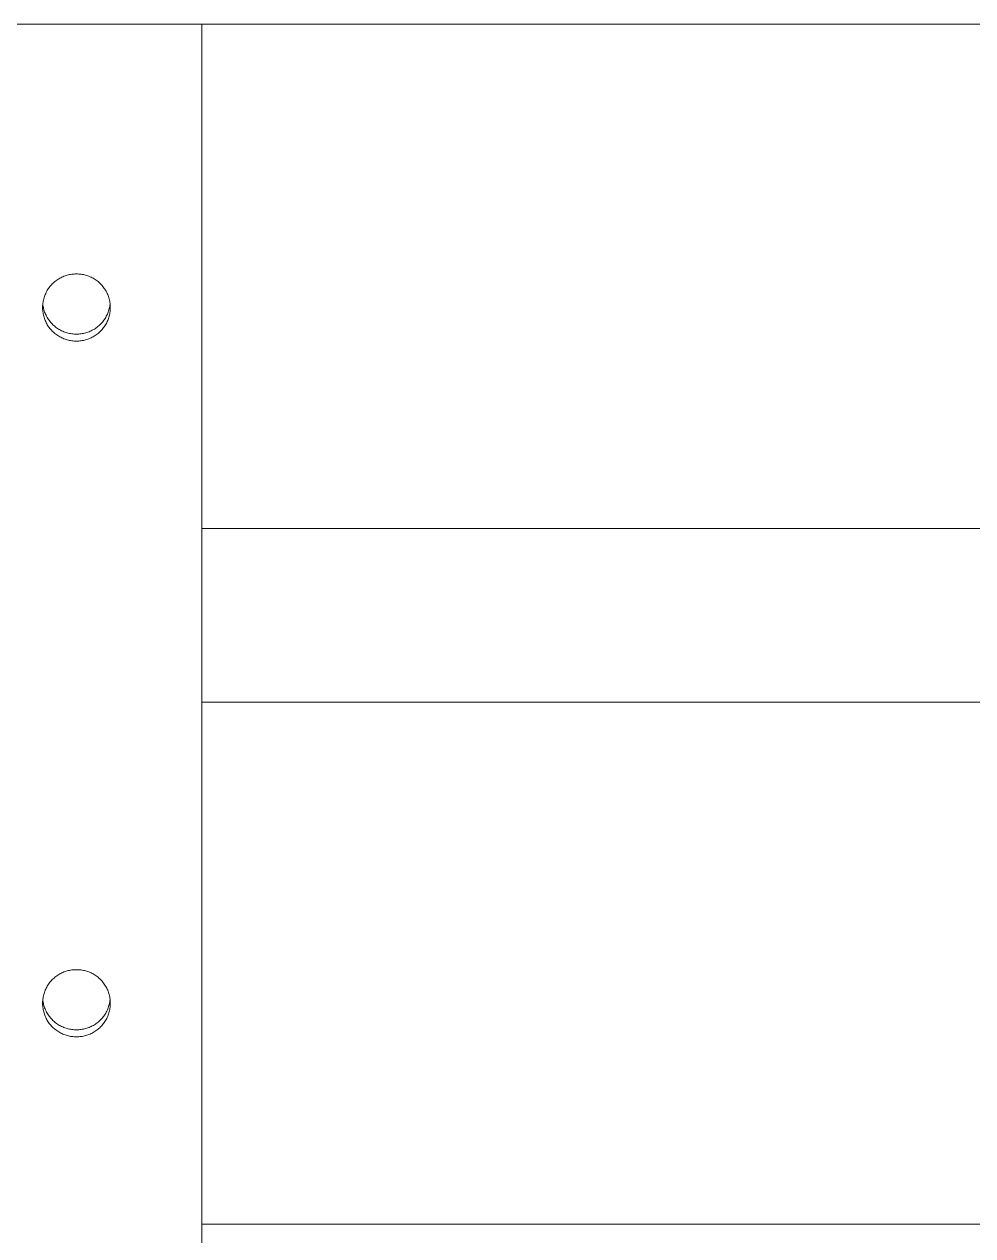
# Model space of a CAD drawing. Header units: millimetres. Extents: x -80 to 4518, y -398 to 2524.
# Drawn here: x 1169.7 to 1245.3, y 2162.4 to 2259 of the extents above; entities that cross this region are included whole.
import ezdxf

# ---------------------------------------------------------------- set-up
doc = ezdxf.new("R2010")
doc.units = ezdxf.units.MM
doc.layers.add('ZANO_R', color=7, linetype='Continuous', lineweight=0)

msp = doc.modelspace()

# ---------------------------------------------------------------- linework, layer by layer
at = {"layer": 'ZANO_R'}
for p, q in [((1397.767, 2259.003), (1103.858, 2259.003)), ((1183.858, 2042.54), (1183.858, 2259.003)), ((1172.288, 2238.605), (1172.365, 2238.657)), ((1172.365, 2238.657), (1172.443, 2238.707)), ((1172.443, 2238.707), (1172.523, 2238.753)), ((1172.523, 2238.753), (1172.605, 2238.797)), ((1172.605, 2238.797), (1172.688, 2238.839)), ((1172.688, 2238.839), (1172.773, 2238.877)), ((1172.773, 2238.877), (1172.859, 2238.912)), ((1172.859, 2238.912), (1172.946, 2238.944)), ((1172.946, 2238.944), (1173.034, 2238.974)), ((1173.034, 2238.974), (1173.123, 2239)), ((1173.123, 2239), (1173.213, 2239.023)), ((1173.213, 2239.023), (1173.304, 2239.043)), ((1173.304, 2239.043), (1173.395, 2239.06)), ((1173.395, 2239.06), (1173.487, 2239.073)), ((1173.487, 2239.073), (1173.58, 2239.083)), ((1173.58, 2239.083), (1173.672, 2239.091)), ((1173.672, 2239.091), (1173.765, 2239.095)), ((1173.765, 2239.095), (1173.858, 2239.095)), ((1173.858, 2239.095), (1173.951, 2239.095)), ((1173.951, 2239.095), (1174.044, 2239.091)), ((1174.044, 2239.091), (1174.136, 2239.083)), ((1174.136, 2239.083), (1174.229, 2239.073)), ((1174.229, 2239.073), (1174.32, 2239.06)), ((1174.32, 2239.06), (1174.412, 2239.043)), ((1174.412, 2239.043), (1174.502, 2239.023)), ((1174.502, 2239.023), (1174.592, 2239)), ((1174.592, 2239), (1174.682, 2238.974)), ((1174.682, 2238.974), (1174.77, 2238.944)), ((1174.77, 2238.944), (1174.857, 2238.912)), ((1174.857, 2238.912), (1174.943, 2238.877)), ((1174.943, 2238.877), (1175.027, 2238.839)), ((1175.027, 2238.839), (1175.111, 2238.797)), ((1175.111, 2238.797), (1175.192, 2238.753)), ((1175.192, 2238.753), (1175.273, 2238.707)), ((1175.273, 2238.707), (1175.351, 2238.657)), ((1175.351, 2238.657), (1175.428, 2238.605)), ((1171.447, 2237.63), (1171.49, 2237.712)), ((1171.49, 2237.712), (1171.536, 2237.793)), ((1171.536, 2237.793), (1171.585, 2237.871)), ((1171.585, 2237.871), (1171.637, 2237.949)), ((1171.637, 2237.949), (1171.691, 2238.024)), ((1171.691, 2238.024), (1171.748, 2238.097)), ((1171.748, 2238.097), (1171.808, 2238.169)), ((1171.808, 2238.169), (1171.87, 2238.238)), ((1171.87, 2238.238), (1171.934, 2238.305)), ((1171.934, 2238.305), (1172, 2238.37)), ((1172, 2238.37), (1172.069, 2238.432)), ((1172.069, 2238.432), (1172.14, 2238.492)), ((1172.14, 2238.492), (1172.213, 2238.55)), ((1172.213, 2238.55), (1172.288, 2238.605)), ((1175.428, 2238.605), (1175.503, 2238.55)), ((1175.503, 2238.55), (1175.576, 2238.492)), ((1175.576, 2238.492), (1175.647, 2238.432)), ((1175.647, 2238.432), (1175.715, 2238.37)), ((1175.715, 2238.37), (1175.782, 2238.305)), ((1175.782, 2238.305), (1175.846, 2238.238)), ((1175.846, 2238.238), (1175.908, 2238.169)), ((1175.908, 2238.169), (1175.968, 2238.097)), ((1175.968, 2238.097), (1176.025, 2238.024)), ((1176.025, 2238.024), (1176.079, 2237.949)), ((1176.079, 2237.949), (1176.131, 2237.871)), ((1176.131, 2237.871), (1176.18, 2237.793)), ((1176.18, 2237.793), (1176.226, 2237.712)), ((1176.226, 2237.712), (1176.269, 2237.63)), ((1171.168, 2236.653), (1171.178, 2236.746)), ((1171.173, 2236.699), (1171.184, 2236.606)), ((1171.178, 2236.746), (1171.191, 2236.838)), ((1171.191, 2236.838), (1171.207, 2236.929)), ((1171.207, 2236.929), (1171.226, 2237.02)), ((1171.226, 2237.02), (1171.248, 2237.11)), ((1171.248, 2237.11), (1171.274, 2237.2)), ((1171.274, 2237.2), (1171.302, 2237.288)), ((1171.302, 2237.288), (1171.334, 2237.375)), ((1171.334, 2237.375), (1171.368, 2237.461)), ((1171.368, 2237.461), (1171.406, 2237.546)), ((1171.406, 2237.546), (1171.447, 2237.63)), ((1176.269, 2237.63), (1176.31, 2237.546)), ((1176.31, 2237.546), (1176.347, 2237.461)), ((1176.347, 2237.461), (1176.382, 2237.375)), ((1176.382, 2237.375), (1176.414, 2237.288)), ((1176.414, 2237.288), (1176.442, 2237.2)), ((1176.442, 2237.2), (1176.468, 2237.11)), ((1176.468, 2237.11), (1176.49, 2237.02)), ((1176.49, 2237.02), (1176.509, 2236.929)), ((1176.509, 2236.929), (1176.525, 2236.838)), ((1176.525, 2236.838), (1176.538, 2236.746)), ((1176.531, 2236.606), (1176.543, 2236.699)), ((1176.538, 2236.746), (1176.548, 2236.653)), ((1171.158, 2236.468), (1171.162, 2236.561)), ((1171.158, 2236.375), (1171.158, 2236.468)), ((1171.162, 2236.282), (1171.158, 2236.375)), ((1171.162, 2236.561), (1171.168, 2236.653)), ((1171.168, 2236.189), (1171.162, 2236.282)), ((1171.178, 2236.097), (1171.168, 2236.189)), ((1171.191, 2236.005), (1171.178, 2236.097)), ((1171.184, 2236.606), (1171.2, 2236.513)), ((1171.207, 2235.914), (1171.191, 2236.005)), ((1171.2, 2236.513), (1171.218, 2236.421)), ((1171.226, 2235.823), (1171.207, 2235.914)), ((1171.218, 2236.421), (1171.239, 2236.33)), ((1171.248, 2235.733), (1171.226, 2235.823)), ((1171.239, 2236.33), (1171.264, 2236.239)), ((1171.274, 2235.643), (1171.248, 2235.733)), ((1171.264, 2236.239), (1171.292, 2236.15)), ((1171.292, 2236.15), (1171.323, 2236.061)), ((1171.323, 2236.061), (1171.357, 2235.973)), ((1171.357, 2235.973), (1171.394, 2235.887)), ((1171.394, 2235.887), (1171.434, 2235.802)), ((1171.434, 2235.802), (1171.477, 2235.719)), ((1176.239, 2235.719), (1176.282, 2235.802)), ((1176.282, 2235.802), (1176.322, 2235.887)), ((1176.322, 2235.887), (1176.359, 2235.973)), ((1176.359, 2235.973), (1176.393, 2236.061)), ((1176.393, 2236.061), (1176.424, 2236.15)), ((1176.424, 2236.15), (1176.452, 2236.239)), ((1176.468, 2235.733), (1176.442, 2235.643)), ((1176.452, 2236.239), (1176.476, 2236.33)), ((1176.49, 2235.823), (1176.468, 2235.733)), ((1176.476, 2236.33), (1176.498, 2236.421)), ((1176.509, 2235.914), (1176.49, 2235.823)), ((1176.498, 2236.421), (1176.516, 2236.513)), ((1176.525, 2236.005), (1176.509, 2235.914)), ((1176.516, 2236.513), (1176.531, 2236.606)), ((1176.538, 2236.097), (1176.525, 2236.005)), ((1176.548, 2236.189), (1176.538, 2236.097)), ((1176.548, 2236.653), (1176.554, 2236.561)), ((1176.554, 2236.282), (1176.548, 2236.189)), ((1176.554, 2236.561), (1176.558, 2236.468)), ((1176.558, 2236.375), (1176.554, 2236.282)), ((1176.558, 2236.468), (1176.558, 2236.375)), ((1171.302, 2235.555), (1171.274, 2235.643)), ((1171.334, 2235.468), (1171.302, 2235.555)), ((1171.368, 2235.381), (1171.334, 2235.468)), ((1171.406, 2235.296), (1171.368, 2235.381)), ((1171.447, 2235.213), (1171.406, 2235.296)), ((1171.49, 2235.131), (1171.447, 2235.213)), ((1171.477, 2235.719), (1171.523, 2235.637)), ((1171.536, 2235.05), (1171.49, 2235.131)), ((1171.523, 2235.637), (1171.572, 2235.557)), ((1171.585, 2234.971), (1171.536, 2235.05)), ((1171.572, 2235.557), (1171.623, 2235.478)), ((1171.637, 2234.894), (1171.585, 2234.971)), ((1171.623, 2235.478), (1171.677, 2235.402)), ((1171.691, 2234.819), (1171.637, 2234.894)), ((1171.677, 2235.402), (1171.734, 2235.327)), ((1171.748, 2234.745), (1171.691, 2234.819)), ((1171.734, 2235.327), (1171.794, 2235.254)), ((1171.794, 2235.254), (1171.856, 2235.184)), ((1171.856, 2235.184), (1171.92, 2235.115)), ((1171.92, 2235.115), (1171.987, 2235.049)), ((1171.987, 2235.049), (1172.056, 2234.986)), ((1172.056, 2234.986), (1172.127, 2234.924)), ((1172.127, 2234.924), (1172.2, 2234.866)), ((1172.2, 2234.866), (1172.275, 2234.809)), ((1172.275, 2234.809), (1172.352, 2234.756)), ((1175.364, 2234.756), (1175.441, 2234.809)), ((1175.441, 2234.809), (1175.516, 2234.866)), ((1175.516, 2234.866), (1175.589, 2234.924)), ((1175.589, 2234.924), (1175.66, 2234.986)), ((1175.66, 2234.986), (1175.729, 2235.049)), ((1175.729, 2235.049), (1175.796, 2235.115)), ((1175.796, 2235.115), (1175.86, 2235.184)), ((1175.86, 2235.184), (1175.922, 2235.254)), ((1175.922, 2235.254), (1175.982, 2235.327)), ((1176.025, 2234.819), (1175.968, 2234.745)), ((1175.982, 2235.327), (1176.038, 2235.402)), ((1176.079, 2234.894), (1176.025, 2234.819)), ((1176.038, 2235.402), (1176.093, 2235.478)), ((1176.131, 2234.971), (1176.079, 2234.894)), ((1176.093, 2235.478), (1176.144, 2235.557)), ((1176.18, 2235.05), (1176.131, 2234.971)), ((1176.144, 2235.557), (1176.193, 2235.637)), ((1176.226, 2235.131), (1176.18, 2235.05)), ((1176.193, 2235.637), (1176.239, 2235.719)), ((1176.269, 2235.213), (1176.226, 2235.131)), ((1176.31, 2235.296), (1176.269, 2235.213)), ((1176.347, 2235.381), (1176.31, 2235.296)), ((1176.382, 2235.468), (1176.347, 2235.381)), ((1176.414, 2235.555), (1176.382, 2235.468)), ((1176.442, 2235.643), (1176.414, 2235.555)), ((1171.808, 2234.674), (1171.748, 2234.745)), ((1171.87, 2234.605), (1171.808, 2234.674)), ((1171.934, 2234.538), (1171.87, 2234.605)), ((1172, 2234.473), (1171.934, 2234.538)), ((1172.069, 2234.411), (1172, 2234.473)), ((1172.14, 2234.351), (1172.069, 2234.411)), ((1172.213, 2234.293), (1172.14, 2234.351)), ((1172.288, 2234.238), (1172.213, 2234.293)), ((1172.365, 2234.186), (1172.288, 2234.238)), ((1172.352, 2234.756), (1172.431, 2234.705)), ((1172.443, 2234.136), (1172.365, 2234.186)), ((1172.431, 2234.705), (1172.512, 2234.657)), ((1172.523, 2234.089), (1172.443, 2234.136)), ((1172.512, 2234.657), (1172.594, 2234.612)), ((1172.605, 2234.045), (1172.523, 2234.089)), ((1172.594, 2234.612), (1172.678, 2234.57)), ((1172.688, 2234.004), (1172.605, 2234.045)), ((1172.678, 2234.57), (1172.763, 2234.53)), ((1172.773, 2233.966), (1172.688, 2234.004)), ((1172.763, 2234.53), (1172.85, 2234.494)), ((1172.859, 2233.931), (1172.773, 2233.966)), ((1172.85, 2234.494), (1172.938, 2234.461)), ((1172.946, 2233.898), (1172.859, 2233.931)), ((1172.938, 2234.461), (1173.026, 2234.431)), ((1173.034, 2233.869), (1172.946, 2233.898)), ((1173.026, 2234.431), (1173.116, 2234.404)), ((1173.123, 2233.843), (1173.034, 2233.869)), ((1173.116, 2234.404), (1173.207, 2234.38)), ((1173.213, 2233.82), (1173.123, 2233.843)), ((1173.207, 2234.38), (1173.299, 2234.359)), ((1173.304, 2233.8), (1173.213, 2233.82)), ((1173.299, 2234.359), (1173.391, 2234.341)), ((1173.395, 2233.783), (1173.304, 2233.8)), ((1173.391, 2234.341), (1173.484, 2234.327)), ((1173.484, 2234.327), (1173.577, 2234.316)), ((1173.577, 2234.316), (1173.67, 2234.308)), ((1173.67, 2234.308), (1173.764, 2234.304)), ((1173.764, 2234.304), (1173.858, 2234.302)), ((1173.858, 2234.302), (1173.952, 2234.304)), ((1173.952, 2234.304), (1174.046, 2234.308)), ((1174.046, 2234.308), (1174.139, 2234.316)), ((1174.139, 2234.316), (1174.232, 2234.327)), ((1174.232, 2234.327), (1174.325, 2234.341)), ((1174.412, 2233.8), (1174.32, 2233.783)), ((1174.325, 2234.341), (1174.417, 2234.359)), ((1174.502, 2233.82), (1174.412, 2233.8)), ((1174.417, 2234.359), (1174.509, 2234.38)), ((1174.592, 2233.843), (1174.502, 2233.82)), ((1174.509, 2234.38), (1174.6, 2234.404)), ((1174.682, 2233.869), (1174.592, 2233.843)), ((1174.6, 2234.404), (1174.69, 2234.431)), ((1174.77, 2233.898), (1174.682, 2233.869)), ((1174.69, 2234.431), (1174.778, 2234.461)), ((1174.857, 2233.931), (1174.77, 2233.898)), ((1174.778, 2234.461), (1174.866, 2234.494)), ((1174.943, 2233.966), (1174.857, 2233.931)), ((1174.866, 2234.494), (1174.953, 2234.53)), ((1175.027, 2234.004), (1174.943, 2233.966)), ((1174.953, 2234.53), (1175.038, 2234.57)), ((1175.111, 2234.045), (1175.027, 2234.004)), ((1175.038, 2234.57), (1175.122, 2234.612)), ((1175.192, 2234.089), (1175.111, 2234.045)), ((1175.122, 2234.612), (1175.204, 2234.657)), ((1175.273, 2234.136), (1175.192, 2234.089)), ((1175.204, 2234.657), (1175.285, 2234.705)), ((1175.351, 2234.186), (1175.273, 2234.136)), ((1175.285, 2234.705), (1175.364, 2234.756)), ((1175.428, 2234.238), (1175.351, 2234.186)), ((1175.503, 2234.293), (1175.428, 2234.238)), ((1175.576, 2234.351), (1175.503, 2234.293)), ((1175.647, 2234.411), (1175.576, 2234.351)), ((1175.715, 2234.473), (1175.647, 2234.411)), ((1175.782, 2234.538), (1175.715, 2234.473)), ((1175.846, 2234.605), (1175.782, 2234.538)), ((1175.908, 2234.674), (1175.846, 2234.605)), ((1175.968, 2234.745), (1175.908, 2234.674)), ((1173.487, 2233.77), (1173.395, 2233.783)), ((1173.58, 2233.759), (1173.487, 2233.77)), ((1173.672, 2233.752), (1173.58, 2233.759)), ((1173.765, 2233.748), (1173.672, 2233.752)), ((1173.858, 2233.748), (1173.765, 2233.748)), ((1173.951, 2233.748), (1173.858, 2233.748)), ((1174.044, 2233.752), (1173.951, 2233.748)), ((1174.136, 2233.759), (1174.044, 2233.752)), ((1174.229, 2233.77), (1174.136, 2233.759)), ((1174.32, 2233.783), (1174.229, 2233.77)), ((1397.767, 2218.805), (1183.858, 2218.805)), ((1183.858, 2204.961), (1397.767, 2204.961)), ((1173.213, 2183.564), (1173.304, 2183.584)), ((1173.304, 2183.584), (1173.395, 2183.601)), ((1173.395, 2183.601), (1173.487, 2183.615)), ((1173.487, 2183.615), (1173.58, 2183.625)), ((1173.58, 2183.625), (1173.672, 2183.632)), ((1173.672, 2183.632), (1173.765, 2183.636)), ((1173.765, 2183.636), (1173.858, 2183.637)), ((1173.858, 2183.637), (1173.951, 2183.636)), ((1173.951, 2183.636), (1174.044, 2183.632)), ((1174.044, 2183.632), (1174.136, 2183.625)), ((1174.136, 2183.625), (1174.229, 2183.615)), ((1174.229, 2183.615), (1174.32, 2183.601)), ((1174.32, 2183.601), (1174.412, 2183.584)), ((1174.412, 2183.584), (1174.502, 2183.564)), ((1171.691, 2182.565), (1171.748, 2182.639)), ((1171.748, 2182.639), (1171.808, 2182.71)), ((1171.808, 2182.71), (1171.87, 2182.779)), ((1171.87, 2182.779), (1171.934, 2182.847)), ((1171.934, 2182.847), (1172, 2182.911)), ((1172, 2182.911), (1172.069, 2182.974)), ((1172.069, 2182.974), (1172.14, 2183.034)), ((1172.14, 2183.034), (1172.213, 2183.091)), ((1172.213, 2183.091), (1172.288, 2183.146)), ((1172.288, 2183.146), (1172.365, 2183.198)), ((1172.365, 2183.198), (1172.443, 2183.248)), ((1172.443, 2183.248), (1172.523, 2183.295)), ((1172.523, 2183.295), (1172.605, 2183.339)), ((1172.605, 2183.339), (1172.688, 2183.38)), ((1172.688, 2183.38), (1172.773, 2183.418)), ((1172.773, 2183.418), (1172.859, 2183.454)), ((1172.859, 2183.454), (1172.946, 2183.486)), ((1172.946, 2183.486), (1173.034, 2183.515)), ((1173.034, 2183.515), (1173.123, 2183.541)), ((1173.123, 2183.541), (1173.213, 2183.564)), ((1174.502, 2183.564), (1174.592, 2183.541)), ((1174.592, 2183.541), (1174.682, 2183.515)), ((1174.682, 2183.515), (1174.77, 2183.486)), ((1174.77, 2183.486), (1174.857, 2183.454)), ((1174.857, 2183.454), (1174.943, 2183.418)), ((1174.943, 2183.418), (1175.027, 2183.38)), ((1175.027, 2183.38), (1175.111, 2183.339)), ((1175.111, 2183.339), (1175.192, 2183.295)), ((1175.192, 2183.295), (1175.273, 2183.248)), ((1175.273, 2183.248), (1175.351, 2183.198)), ((1175.351, 2183.198), (1175.428, 2183.146)), ((1175.428, 2183.146), (1175.503, 2183.091)), ((1175.503, 2183.091), (1175.576, 2183.034)), ((1175.576, 2183.034), (1175.647, 2182.974)), ((1175.647, 2182.974), (1175.715, 2182.911)), ((1175.715, 2182.911), (1175.782, 2182.847)), ((1175.782, 2182.847), (1175.846, 2182.779)), ((1175.846, 2182.779), (1175.908, 2182.71)), ((1175.908, 2182.71), (1175.968, 2182.639)), ((1175.968, 2182.639), (1176.025, 2182.565)), ((1171.226, 2181.562), (1171.248, 2181.652)), ((1171.248, 2181.652), (1171.274, 2181.741)), ((1171.274, 2181.741), (1171.302, 2181.829)), ((1171.302, 2181.829), (1171.334, 2181.917)), ((1171.334, 2181.917), (1171.368, 2182.003)), ((1171.368, 2182.003), (1171.406, 2182.088)), ((1171.406, 2182.088), (1171.447, 2182.171)), ((1171.447, 2182.171), (1171.49, 2182.254)), ((1171.49, 2182.254), (1171.536, 2182.334)), ((1171.536, 2182.334), (1171.585, 2182.413)), ((1171.585, 2182.413), (1171.637, 2182.49)), ((1171.637, 2182.49), (1171.691, 2182.565)), ((1176.025, 2182.565), (1176.079, 2182.49)), ((1176.079, 2182.49), (1176.131, 2182.413)), ((1176.131, 2182.413), (1176.18, 2182.334)), ((1176.18, 2182.334), (1176.226, 2182.254)), ((1176.226, 2182.254), (1176.269, 2182.171)), ((1176.269, 2182.171), (1176.31, 2182.088)), ((1176.31, 2182.088), (1176.347, 2182.003)), ((1176.347, 2182.003), (1176.382, 2181.917)), ((1176.382, 2181.917), (1176.414, 2181.829)), ((1176.414, 2181.829), (1176.442, 2181.741)), ((1176.442, 2181.741), (1176.468, 2181.652)), ((1176.468, 2181.652), (1176.49, 2181.562)), ((1171.158, 2181.009), (1171.162, 2181.102)), ((1171.158, 2180.917), (1171.158, 2181.009)), ((1171.162, 2180.824), (1171.158, 2180.917)), ((1171.162, 2181.102), (1171.168, 2181.195)), ((1171.168, 2180.731), (1171.162, 2180.824)), ((1171.168, 2181.195), (1171.178, 2181.287)), ((1171.178, 2180.639), (1171.168, 2180.731)), ((1171.173, 2181.24), (1171.184, 2181.147)), ((1171.178, 2181.287), (1171.191, 2181.379)), ((1171.184, 2181.147), (1171.2, 2181.055)), ((1171.191, 2181.379), (1171.207, 2181.471)), ((1171.2, 2181.055), (1171.218, 2180.963)), ((1171.207, 2181.471), (1171.226, 2181.562)), ((1171.218, 2180.963), (1171.239, 2180.871)), ((1171.239, 2180.871), (1171.264, 2180.781)), ((1171.264, 2180.781), (1171.292, 2180.691)), ((1171.292, 2180.691), (1171.323, 2180.602)), ((1176.424, 2180.691), (1176.393, 2180.602)), ((1176.452, 2180.781), (1176.424, 2180.691)), ((1176.476, 2180.871), (1176.452, 2180.781)), ((1176.498, 2180.963), (1176.476, 2180.871)), ((1176.49, 2181.562), (1176.509, 2181.471)), ((1176.516, 2181.055), (1176.498, 2180.963)), ((1176.509, 2181.471), (1176.525, 2181.379)), ((1176.531, 2181.147), (1176.516, 2181.055)), ((1176.525, 2181.379), (1176.538, 2181.287)), ((1176.543, 2181.24), (1176.531, 2181.147)), ((1176.538, 2181.287), (1176.548, 2181.195)), ((1176.548, 2180.731), (1176.538, 2180.639)), ((1176.548, 2181.195), (1176.554, 2181.102)), ((1176.554, 2180.824), (1176.548, 2180.731)), ((1176.554, 2181.102), (1176.558, 2181.009)), ((1176.558, 2180.917), (1176.554, 2180.824)), ((1176.558, 2181.009), (1176.558, 2180.917)), ((1171.191, 2180.547), (1171.178, 2180.639)), ((1171.207, 2180.455), (1171.191, 2180.547)), ((1171.226, 2180.364), (1171.207, 2180.455)), ((1171.248, 2180.274), (1171.226, 2180.364)), ((1171.274, 2180.185), (1171.248, 2180.274)), ((1171.302, 2180.096), (1171.274, 2180.185)), ((1171.334, 2180.009), (1171.302, 2180.096)), ((1171.323, 2180.602), (1171.357, 2180.515)), ((1171.368, 2179.923), (1171.334, 2180.009)), ((1171.357, 2180.515), (1171.394, 2180.429)), ((1171.406, 2179.838), (1171.368, 2179.923)), ((1171.394, 2180.429), (1171.434, 2180.344)), ((1171.447, 2179.754), (1171.406, 2179.838)), ((1171.434, 2180.344), (1171.477, 2180.26)), ((1171.49, 2179.672), (1171.447, 2179.754)), ((1171.477, 2180.26), (1171.523, 2180.179)), ((1171.523, 2180.179), (1171.572, 2180.098)), ((1171.572, 2180.098), (1171.623, 2180.02)), ((1171.623, 2180.02), (1171.677, 2179.943)), ((1171.677, 2179.943), (1171.734, 2179.868)), ((1171.734, 2179.868), (1171.794, 2179.796)), ((1171.794, 2179.796), (1171.856, 2179.725)), ((1171.856, 2179.725), (1171.92, 2179.657)), ((1175.86, 2179.725), (1175.796, 2179.657)), ((1175.922, 2179.796), (1175.86, 2179.725)), ((1175.982, 2179.868), (1175.922, 2179.796)), ((1176.038, 2179.943), (1175.982, 2179.868)), ((1176.093, 2180.02), (1176.038, 2179.943)), ((1176.144, 2180.098), (1176.093, 2180.02)), ((1176.193, 2180.179), (1176.144, 2180.098)), ((1176.239, 2180.26), (1176.193, 2180.179)), ((1176.269, 2179.754), (1176.226, 2179.672)), ((1176.282, 2180.344), (1176.239, 2180.26)), ((1176.31, 2179.838), (1176.269, 2179.754)), ((1176.322, 2180.429), (1176.282, 2180.344)), ((1176.347, 2179.923), (1176.31, 2179.838)), ((1176.359, 2180.515), (1176.322, 2180.429)), ((1176.382, 2180.009), (1176.347, 2179.923)), ((1176.393, 2180.602), (1176.359, 2180.515)), ((1176.414, 2180.096), (1176.382, 2180.009)), ((1176.442, 2180.185), (1176.414, 2180.096)), ((1176.468, 2180.274), (1176.442, 2180.185)), ((1176.49, 2180.364), (1176.468, 2180.274)), ((1176.509, 2180.455), (1176.49, 2180.364)), ((1176.525, 2180.547), (1176.509, 2180.455)), ((1176.538, 2180.639), (1176.525, 2180.547)), ((1171.536, 2179.592), (1171.49, 2179.672)), ((1171.585, 2179.513), (1171.536, 2179.592)), ((1171.637, 2179.436), (1171.585, 2179.513)), ((1171.691, 2179.36), (1171.637, 2179.436)), ((1171.748, 2179.287), (1171.691, 2179.36)), ((1171.808, 2179.216), (1171.748, 2179.287)), ((1171.87, 2179.146), (1171.808, 2179.216)), ((1171.934, 2179.079), (1171.87, 2179.146)), ((1171.92, 2179.657), (1171.987, 2179.591)), ((1172, 2179.015), (1171.934, 2179.079)), ((1171.987, 2179.591), (1172.056, 2179.527)), ((1172.069, 2178.952), (1172, 2179.015)), ((1172.056, 2179.527), (1172.127, 2179.466)), ((1172.14, 2178.892), (1172.069, 2178.952)), ((1172.127, 2179.466), (1172.2, 2179.407)), ((1172.213, 2178.835), (1172.14, 2178.892)), ((1172.2, 2179.407), (1172.275, 2179.351)), ((1172.288, 2178.78), (1172.213, 2178.835)), ((1172.275, 2179.351), (1172.352, 2179.297)), ((1172.365, 2178.727), (1172.288, 2178.78)), ((1172.352, 2179.297), (1172.431, 2179.247)), ((1172.431, 2179.247), (1172.512, 2179.199)), ((1172.512, 2179.199), (1172.594, 2179.153)), ((1172.594, 2179.153), (1172.678, 2179.111)), ((1172.678, 2179.111), (1172.763, 2179.072)), ((1172.763, 2179.072), (1172.85, 2179.036)), ((1172.85, 2179.036), (1172.938, 2179.002)), ((1172.938, 2179.002), (1173.026, 2178.972)), ((1173.026, 2178.972), (1173.116, 2178.945)), ((1173.116, 2178.945), (1173.207, 2178.921)), ((1173.207, 2178.921), (1173.299, 2178.9)), ((1173.299, 2178.9), (1173.391, 2178.883)), ((1173.391, 2178.883), (1173.484, 2178.869)), ((1173.484, 2178.869), (1173.577, 2178.858)), ((1173.577, 2178.858), (1173.67, 2178.85)), ((1173.67, 2178.85), (1173.764, 2178.845)), ((1173.764, 2178.845), (1173.858, 2178.844)), ((1173.952, 2178.845), (1173.858, 2178.844)), ((1174.046, 2178.85), (1173.952, 2178.845)), ((1174.139, 2178.858), (1174.046, 2178.85)), ((1174.232, 2178.869), (1174.139, 2178.858)), ((1174.325, 2178.883), (1174.232, 2178.869)), ((1174.417, 2178.9), (1174.325, 2178.883)), ((1174.509, 2178.921), (1174.417, 2178.9)), ((1174.6, 2178.945), (1174.509, 2178.921)), ((1174.69, 2178.972), (1174.6, 2178.945)), ((1174.778, 2179.002), (1174.69, 2178.972)), ((1174.866, 2179.036), (1174.778, 2179.002)), ((1174.953, 2179.072), (1174.866, 2179.036)), ((1175.038, 2179.111), (1174.953, 2179.072)), ((1175.122, 2179.153), (1175.038, 2179.111)), ((1175.204, 2179.199), (1175.122, 2179.153)), ((1175.285, 2179.247), (1175.204, 2179.199)), ((1175.364, 2179.297), (1175.285, 2179.247)), ((1175.428, 2178.78), (1175.351, 2178.727)), ((1175.441, 2179.351), (1175.364, 2179.297)), ((1175.503, 2178.835), (1175.428, 2178.78)), ((1175.516, 2179.407), (1175.441, 2179.351)), ((1175.576, 2178.892), (1175.503, 2178.835)), ((1175.589, 2179.466), (1175.516, 2179.407)), ((1175.647, 2178.952), (1175.576, 2178.892)), ((1175.66, 2179.527), (1175.589, 2179.466)), ((1175.715, 2179.015), (1175.647, 2178.952)), ((1175.729, 2179.591), (1175.66, 2179.527)), ((1175.782, 2179.079), (1175.715, 2179.015)), ((1175.796, 2179.657), (1175.729, 2179.591)), ((1175.846, 2179.146), (1175.782, 2179.079)), ((1175.908, 2179.216), (1175.846, 2179.146)), ((1175.968, 2179.287), (1175.908, 2179.216)), ((1176.025, 2179.36), (1175.968, 2179.287)), ((1176.079, 2179.436), (1176.025, 2179.36)), ((1176.131, 2179.513), (1176.079, 2179.436)), ((1176.18, 2179.592), (1176.131, 2179.513)), ((1176.226, 2179.672), (1176.18, 2179.592)), ((1172.443, 2178.678), (1172.365, 2178.727)), ((1172.523, 2178.631), (1172.443, 2178.678)), ((1172.605, 2178.587), (1172.523, 2178.631)), ((1172.688, 2178.546), (1172.605, 2178.587)), ((1172.773, 2178.507), (1172.688, 2178.546)), ((1172.859, 2178.472), (1172.773, 2178.507)), ((1172.946, 2178.44), (1172.859, 2178.472)), ((1173.034, 2178.411), (1172.946, 2178.44)), ((1173.123, 2178.385), (1173.034, 2178.411)), ((1173.213, 2178.361), (1173.123, 2178.385)), ((1173.304, 2178.342), (1173.213, 2178.361)), ((1173.395, 2178.325), (1173.304, 2178.342)), ((1173.487, 2178.311), (1173.395, 2178.325)), ((1173.58, 2178.301), (1173.487, 2178.311)), ((1173.672, 2178.294), (1173.58, 2178.301)), ((1173.765, 2178.29), (1173.672, 2178.294)), ((1173.858, 2178.289), (1173.765, 2178.29)), ((1173.951, 2178.29), (1173.858, 2178.289)), ((1174.044, 2178.294), (1173.951, 2178.29)), ((1174.136, 2178.301), (1174.044, 2178.294)), ((1174.229, 2178.311), (1174.136, 2178.301)), ((1174.32, 2178.325), (1174.229, 2178.311)), ((1174.412, 2178.342), (1174.32, 2178.325)), ((1174.502, 2178.361), (1174.412, 2178.342)), ((1174.592, 2178.385), (1174.502, 2178.361)), ((1174.682, 2178.411), (1174.592, 2178.385)), ((1174.77, 2178.44), (1174.682, 2178.411)), ((1174.857, 2178.472), (1174.77, 2178.44)), ((1174.943, 2178.507), (1174.857, 2178.472)), ((1175.027, 2178.546), (1174.943, 2178.507)), ((1175.111, 2178.587), (1175.027, 2178.546)), ((1175.192, 2178.631), (1175.111, 2178.587)), ((1175.273, 2178.678), (1175.192, 2178.631)), ((1175.351, 2178.727), (1175.273, 2178.678)), ((1397.767, 2163.347), (1183.858, 2163.347))]:
    msp.add_line(p, q, dxfattribs=at)

doc.saveas('drawing.dxf')
